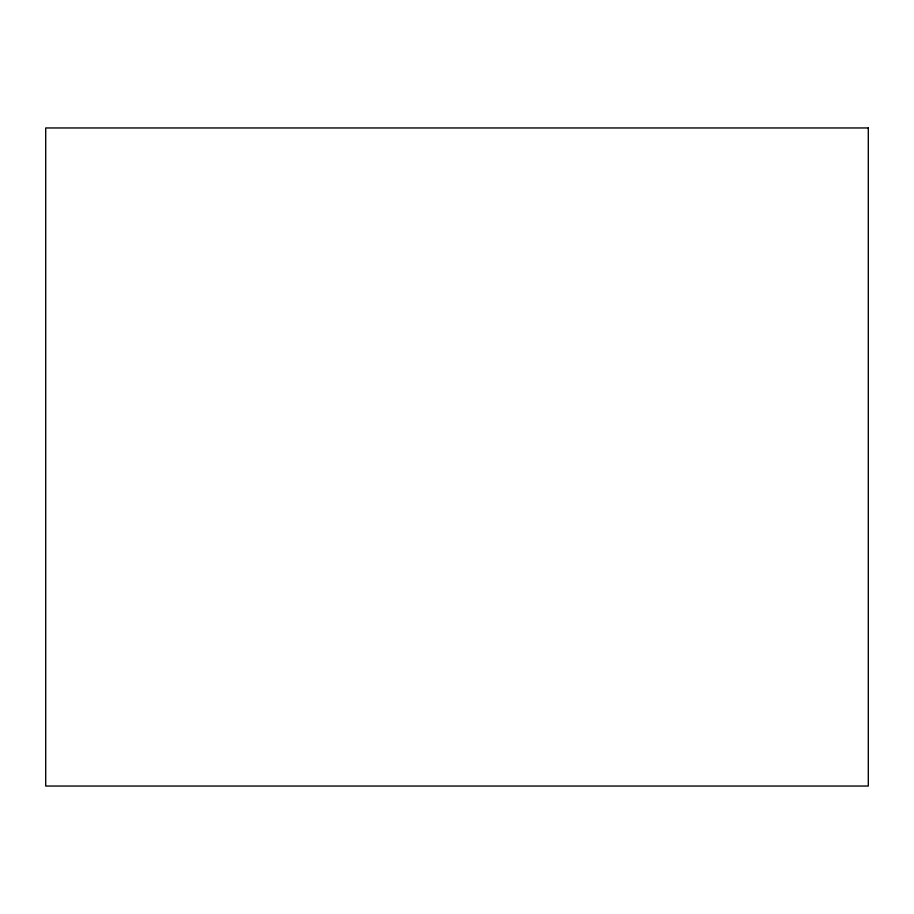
<?xml version="1.0" encoding="UTF-8"?>
<svg xmlns="http://www.w3.org/2000/svg" width="914" height="914" viewBox="0 0 914 914"><rect width="100%" height="100%" fill="white"/><g stroke="black" fill="none" stroke-linecap="round" stroke-linejoin="round"><path stroke-width="1.37" d="M868.3 127.96L45.7 127.96L45.7 786.04L868.3 786.04L868.3 127.96"/></g></svg>
